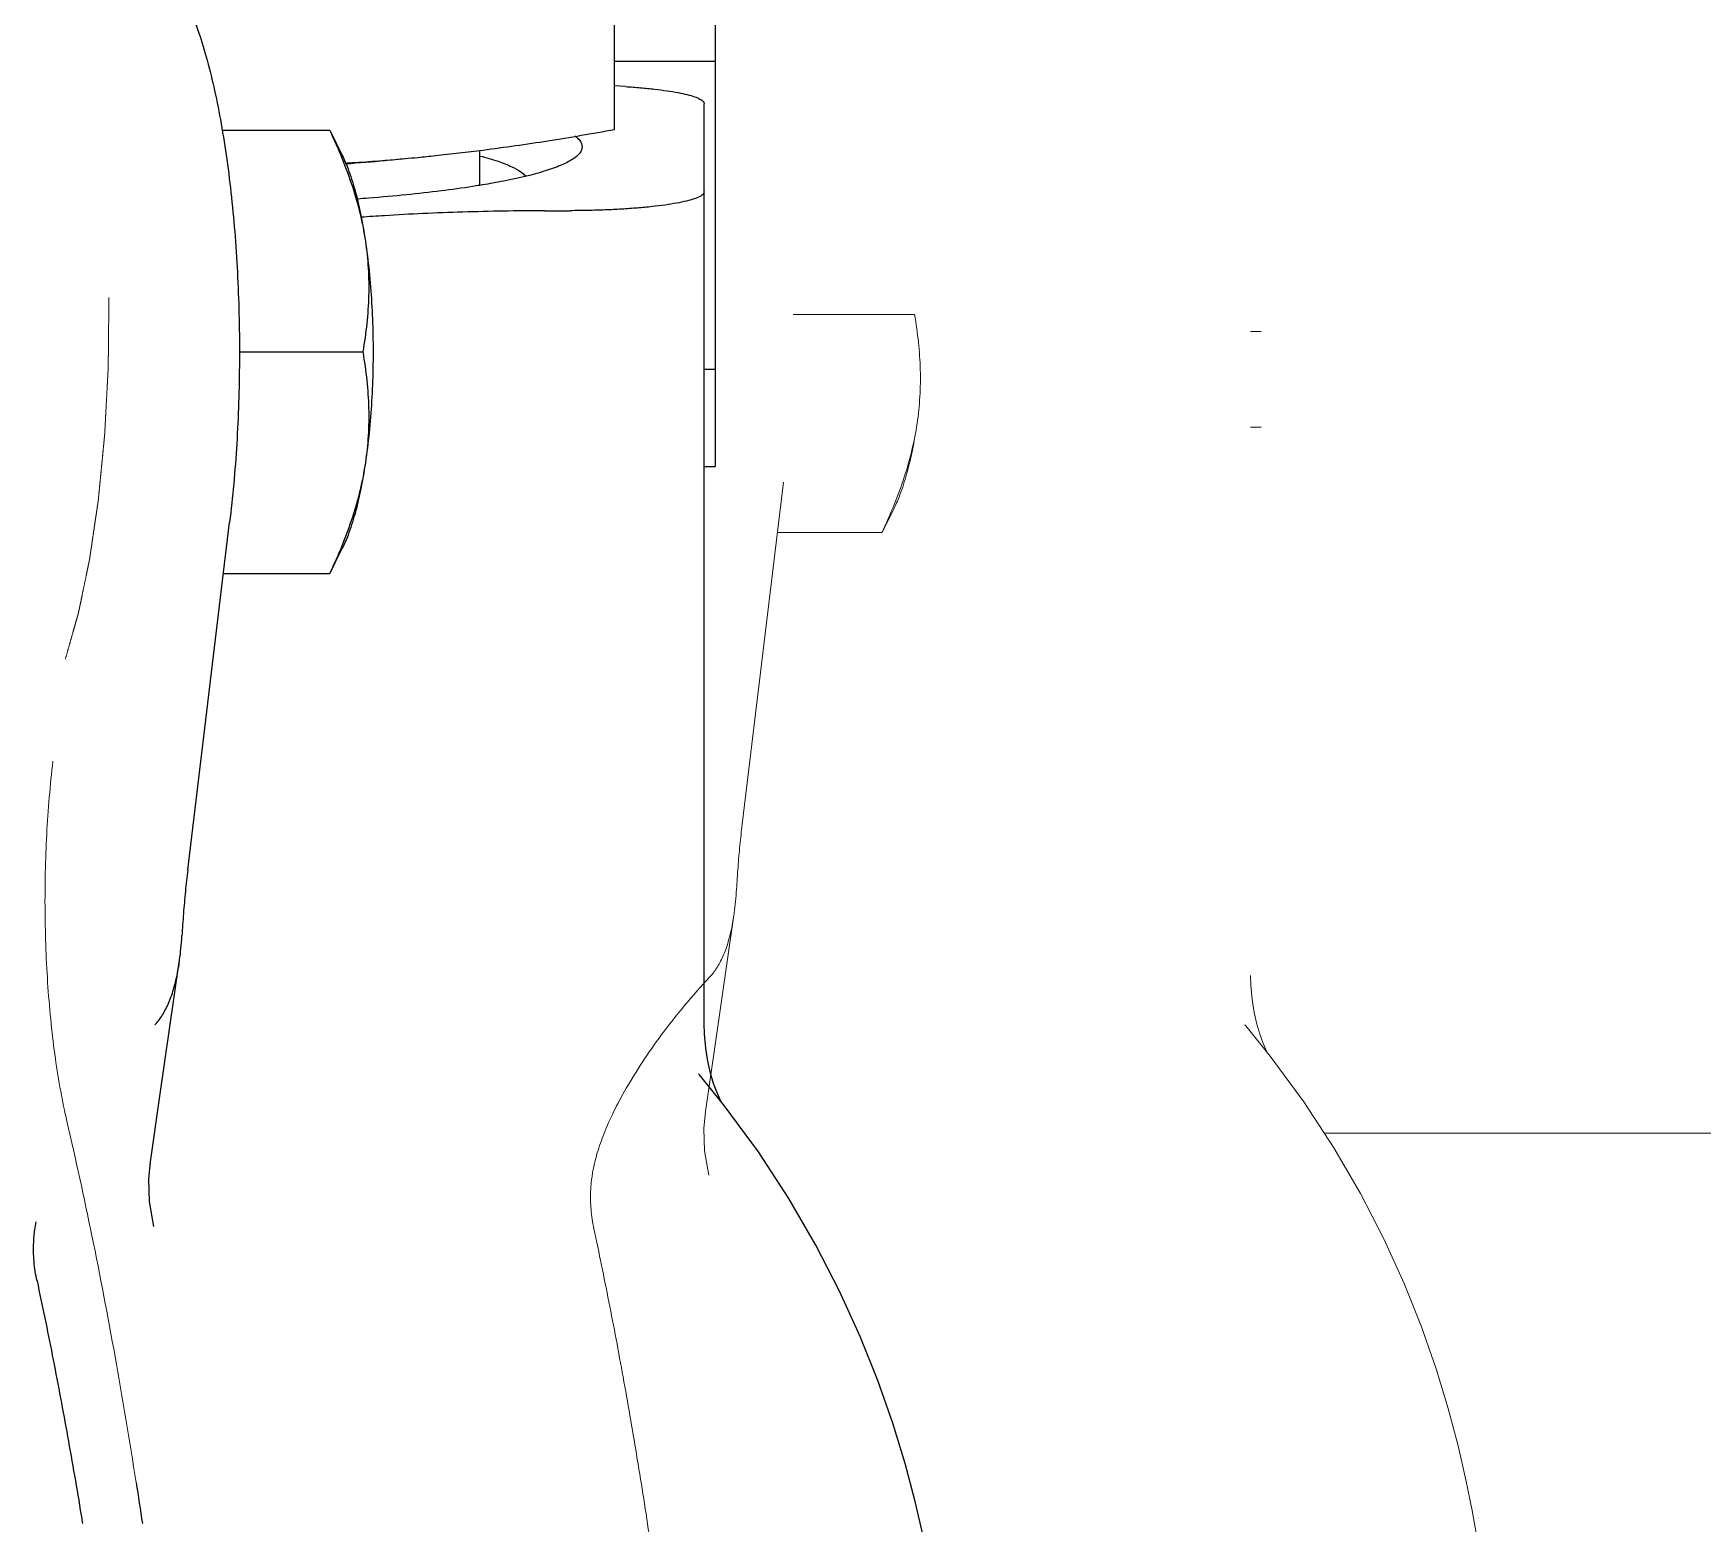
# Model space of a CAD drawing. Header units: millimetres. Extents: x 156850 to 204135, y 56350 to 74150.
# Drawn here: x 158230.41 to 158279.36, y 63001.14 to 63044.84 of the extents above; entities that cross this region are included whole.
import ezdxf

# ---------------------------------------------------------------- set-up
doc = ezdxf.new("R2010")
doc.units = ezdxf.units.MM
doc.header["$LTSCALE"] = 150
doc.linetypes.add('X-2F-PLAN$0$CENTER', pattern=[2, 1.25, -0.25, 0.25, -0.25])
doc.layers.add('-----33 Equipment', color=5, linetype='Continuous')

# ---------------------------------------------------------------- blocks, each defined once
blk = doc.blocks.new('X-2F-PLAN$0$A$C06323131')
at = {"color": 0, "linetype": 'Continuous', "start_tangent": (-0.988075, -0.153975), "end_tangent": (-0.989116, -0.147139)}
blk.add_spline([(-4.1261, 41.3632), (-4.1745, 41.3558)], degree=3, dxfattribs=at)
blk = doc.blocks.new('X-2F-PLAN$0$1')
at = {"color": 0, "linetype": 'Continuous', "lineweight": 0}
for p, q in [((3783.867, 3267.907), (3784.097, 3267.87)), ((3783.965, 3264.476), (3783.965, 3264.475)), ((3794.258, 3263.492), (3804.288, 3262.282)), ((3802.811, 3262.46), (3802.811, 3259.394)), ((3809.209, 3262.002), (3809.209, 3258.438)), ((3802.81, 3259.392), (3803.542, 3259.03)), ((3787.458, 3248.007), (3788.342, 3248.723)), ((3788.374, 3248.75), (3788.342, 3248.724)), ((3788.735, 3248.478), (3789.113, 3248.538)), ((3805.901, 3248.582), (3805.901, 3248.27)), ((3808.71, 3248.582), (3808.71, 3248.27)), ((3785.193, 3127.785), (3785.193, 3246.417))]:
    blk.add_line(p, q, dxfattribs=at)
for points in [[(3783.965, 3264.475), (3784.68, 3264.597), (3785.328, 3264.617), (3785.831, 3264.572)], [(3785.831, 3264.572), (3787.722, 3264.299), (3791.592, 3263.735)], [(3787.582, 3248.107), (3787.667, 3248.147), (3787.852, 3248.224), (3788.096, 3248.311), (3788.393, 3248.399), (3788.735, 3248.478)], [(3789.113, 3248.538), (3789.521, 3248.574), (3789.818, 3248.582)], [(3773.3, 3241.943), (3774.132, 3242.088), (3775.03, 3242.267), (3776.025, 3242.495), (3777.117, 3242.785), (3778.288, 3243.142), (3779.516, 3243.572), (3780.789, 3244.08), (3782.095, 3244.674), (3783.425, 3245.359), (3784.767, 3246.138), (3786.114, 3247.019), (3787.458, 3248.007)]]:
    blk.add_lwpolyline(points, dxfattribs=at)
for points, start_tangent, end_tangent in [([(3796.102, 3283.705), (3795.052, 3283.813), (3793.96, 3283.888), (3792.841, 3283.93), (3791.711, 3283.938), (3790.586, 3283.912), (3789.48, 3283.852), (3788.408, 3283.759), (3787.386, 3283.634), (3786.427, 3283.479), (3785.544, 3283.297)], (-0.992796, 0.11982), (-0.973903, -0.226965)), ([(3785.544, 3283.297), (3782.183, 3282.562), (3778.648, 3281.885), (3774.954, 3281.267)], (-0.973903, -0.226965), (-0.988075, -0.153975)), ([(3774.954, 3281.267), (3773.745, 3281.082)], (-0.988075, -0.153975), (-0.989116, -0.147139)), ([(3782.391, 3267.842), (3780.253, 3267.403), (3778.047, 3266.986), (3775.778, 3266.593), (3773.449, 3266.224), (3771.064, 3265.879), (3768.628, 3265.56), (3766.143, 3265.266), (3763.615, 3264.999)], (-0.977851, -0.209304), (-0.995068, -0.099192)), ([(3782.391, 3267.842), (3782.956, 3267.927), (3783.507, 3267.939)], (0.977839, 0.20936), (0.999, -0.044709)), ([(3783.507, 3267.939), (3783.694, 3267.926)], (0.998999, -0.04474), (0.996036, -0.088955)), ([(3783.694, 3267.926), (3783.803, 3267.915)], (0.996036, -0.088955), (0.993363, -0.115023)), ([(3783.803, 3267.915), (3783.867, 3267.907)], (0.993363, -0.115023), (0.991497, -0.130127)), ([(3784.097, 3267.87), (3784.614, 3267.743), (3785.186, 3267.543), (3785.816, 3267.263), (3786.51, 3266.894), (3787.27, 3266.425), (3788.085, 3265.856), (3788.93, 3265.191), (3789.781, 3264.439)], (0.982767, -0.184851), (0.727904, -0.685679)), ([(3789.781, 3264.439), (3789.898, 3264.338), (3790.036, 3264.242), (3790.195, 3264.149), (3790.378, 3264.06), (3790.586, 3263.976), (3790.819, 3263.9), (3791.074, 3263.832), (3791.353, 3263.774), (3791.592, 3263.735)], (0.727897, -0.685686), (0.989586, -0.143945)), ([(3791.592, 3263.735), (3791.656, 3263.726), (3791.989, 3263.688), (3792.352, 3263.66)], (0.989586, -0.143945), (0.998337, -0.057652)), ([(3794.258, 3263.492), (3793.639, 3263.56), (3793.003, 3263.616), (3792.352, 3263.66)], (-0.992783, 0.119924), (-0.998335, 0.057683)), ([(3806.01, 3258.364), (3805.224, 3258.518), (3804.436, 3258.741), (3803.633, 3259.034), (3802.811, 3259.394)], (-0.989019, 0.147788), (-0.904534, 0.426401)), ([(3806.01, 3258.364), (3805.222, 3258.503), (3804.52, 3258.672), (3803.923, 3258.866), (3803.542, 3259.03)], (-0.989019, 0.147788), (-0.896193, 0.443664)), ([(3809.209, 3258.438), (3808.387, 3258.324), (3807.585, 3258.27), (3806.796, 3258.283), (3806.01, 3258.364)], (-0.985438, -0.170033), (-0.989019, 0.147788))]:
    blk.add_spline(points, degree=3, dxfattribs=dict(at, start_tangent=start_tangent, end_tangent=end_tangent))
at = {"color": 0, "linetype": 'X-2F-PLAN$0$CENTER', "lineweight": 0, "start_tangent": (0.673031, -0.191426, 0.714412), "end_tangent": (0.999121, -0.010851, 0.040495)}
blk.add_spline([(3799.099, 3283.343, 683.698), (3799.352, 3283.271, 683.967), (3799.606, 3283.199, 684.236), (3799.859, 3283.127, 684.505), (3799.986, 3283.091, 684.64), (3800.112, 3283.055, 684.774), (3800.239, 3283.019, 684.909), (3800.302, 3283.001, 684.976), (3800.366, 3282.982, 685.043), (3800.398, 3282.973, 685.077), (3800.429, 3282.964, 685.11), (3800.445, 3282.96, 685.127), (3800.453, 3282.958, 685.135), (3800.463, 3282.956, 685.142), (3800.481, 3282.952, 685.156), (3800.499, 3282.948, 685.171), (3800.536, 3282.941, 685.199), (3800.573, 3282.933, 685.227), (3800.646, 3282.918, 685.284), (3800.72, 3282.903, 685.341), (3800.793, 3282.887, 685.398), (3800.94, 3282.857, 685.512), (3801.234, 3282.796, 685.739), (3801.528, 3282.735, 685.966), (3801.675, 3282.705, 686.08), (3801.748, 3282.689, 686.137), (3801.821, 3282.674, 686.194), (3801.895, 3282.659, 686.251), (3801.932, 3282.651, 686.279), (3801.968, 3282.644, 686.307), (3801.987, 3282.64, 686.322), (3802.005, 3282.636, 686.336), (3802.014, 3282.634, 686.343), (3802.024, 3282.633, 686.349), (3802.045, 3282.63, 686.36), (3802.085, 3282.624, 686.383), (3802.126, 3282.617, 686.405), (3802.208, 3282.605, 686.45), (3802.29, 3282.593, 686.495), (3802.453, 3282.569, 686.585), (3802.617, 3282.545, 686.676), (3802.78, 3282.521, 686.766), (3802.944, 3282.497, 686.856), (3803.107, 3282.473, 686.946), (3803.271, 3282.449, 687.036), (3803.434, 3282.424, 687.126), (3803.516, 3282.412, 687.171), (3803.598, 3282.4, 687.216), (3803.639, 3282.394, 687.239), (3803.68, 3282.388, 687.261), (3803.72, 3282.382, 687.284), (3803.741, 3282.379, 687.295), (3803.751, 3282.378, 687.301), (3803.761, 3282.376, 687.306), (3803.773, 3282.375, 687.31), (3803.784, 3282.374, 687.314), (3803.806, 3282.372, 687.322), (3803.851, 3282.367, 687.339), (3803.896, 3282.363, 687.355), (3803.941, 3282.359, 687.372), (3804.032, 3282.35, 687.404), (3804.122, 3282.341, 687.437), (3804.302, 3282.324, 687.502), (3804.482, 3282.306, 687.568), (3804.662, 3282.289, 687.633), (3804.842, 3282.271, 687.698), (3805.022, 3282.253, 687.764), (3805.202, 3282.236, 687.829), (3805.382, 3282.218, 687.895), (3805.472, 3282.21, 687.927), (3805.562, 3282.201, 687.96), (3805.607, 3282.197, 687.976), (3805.652, 3282.192, 687.993), (3805.675, 3282.19, 688.001), (3805.686, 3282.189, 688.004), (3805.698, 3282.188, 688.007), (3805.721, 3282.187, 688.011), (3805.744, 3282.186, 688.016), (3805.79, 3282.184, 688.025), (3805.836, 3282.181, 688.034), (3805.928, 3282.176, 688.052), (3806.021, 3282.171, 688.07), (3806.113, 3282.167, 688.088), (3806.297, 3282.157, 688.124), (3806.666, 3282.137, 688.197), (3807.035, 3282.118, 688.269), (3807.22, 3282.108, 688.306), (3807.312, 3282.103, 688.324), (3807.404, 3282.099, 688.342), (3807.496, 3282.094, 688.36), (3807.542, 3282.091, 688.369), (3807.589, 3282.089, 688.378), (3807.612, 3282.088, 688.383), (3807.635, 3282.086, 688.387), (3807.646, 3282.086, 688.389), (3807.658, 3282.086, 688.391), (3807.682, 3282.085, 688.391), (3807.73, 3282.085, 688.393), (3807.778, 3282.084, 688.395), (3807.874, 3282.083, 688.399), (3807.97, 3282.082, 688.403), (3808.162, 3282.08, 688.411), (3808.354, 3282.078, 688.419), (3808.546, 3282.076, 688.427), (3808.93, 3282.072, 688.442), (3809.315, 3282.068, 688.458), (3809.699, 3282.063, 688.473)], degree=3, dxfattribs=at)
blk.add_spline([(3799.099, 3283.343, 683.698), (3799.352, 3283.271, 683.967), (3799.606, 3283.199, 684.236), (3799.859, 3283.127, 684.505), (3799.986, 3283.091, 684.64), (3800.112, 3283.055, 684.774), (3800.239, 3283.019, 684.909), (3800.302, 3283.001, 684.976), (3800.366, 3282.982, 685.043), (3800.398, 3282.973, 685.077), (3800.429, 3282.964, 685.11), (3800.445, 3282.96, 685.127), (3800.453, 3282.958, 685.135), (3800.463, 3282.956, 685.142), (3800.481, 3282.952, 685.156), (3800.499, 3282.948, 685.171), (3800.536, 3282.941, 685.199), (3800.573, 3282.933, 685.227), (3800.646, 3282.918, 685.284), (3800.72, 3282.903, 685.341), (3800.793, 3282.887, 685.398), (3800.94, 3282.857, 685.512), (3801.234, 3282.796, 685.739), (3801.528, 3282.735, 685.966), (3801.675, 3282.705, 686.08), (3801.748, 3282.689, 686.137), (3801.821, 3282.674, 686.194), (3801.895, 3282.659, 686.251), (3801.932, 3282.651, 686.279), (3801.968, 3282.644, 686.307), (3801.987, 3282.64, 686.322), (3802.005, 3282.636, 686.336), (3802.014, 3282.634, 686.343), (3802.024, 3282.633, 686.349), (3802.045, 3282.63, 686.36), (3802.085, 3282.624, 686.383), (3802.126, 3282.617, 686.405), (3802.208, 3282.605, 686.45), (3802.29, 3282.593, 686.495), (3802.453, 3282.569, 686.585), (3802.617, 3282.545, 686.676), (3802.78, 3282.521, 686.766), (3802.944, 3282.497, 686.856), (3803.107, 3282.473, 686.946), (3803.271, 3282.449, 687.036), (3803.434, 3282.424, 687.126), (3803.516, 3282.412, 687.171), (3803.598, 3282.4, 687.216), (3803.639, 3282.394, 687.239), (3803.68, 3282.388, 687.261), (3803.72, 3282.382, 687.284), (3803.741, 3282.379, 687.295), (3803.751, 3282.378, 687.301), (3803.761, 3282.376, 687.306), (3803.773, 3282.375, 687.31), (3803.784, 3282.374, 687.314), (3803.806, 3282.372, 687.322), (3803.851, 3282.367, 687.339), (3803.896, 3282.363, 687.355), (3803.941, 3282.359, 687.372), (3804.032, 3282.35, 687.404), (3804.122, 3282.341, 687.437), (3804.302, 3282.324, 687.502), (3804.482, 3282.306, 687.568), (3804.662, 3282.289, 687.633), (3804.842, 3282.271, 687.698), (3805.022, 3282.253, 687.764), (3805.202, 3282.236, 687.829), (3805.382, 3282.218, 687.895), (3805.472, 3282.21, 687.927), (3805.562, 3282.201, 687.96), (3805.607, 3282.197, 687.976), (3805.652, 3282.192, 687.993), (3805.675, 3282.19, 688.001), (3805.686, 3282.189, 688.004), (3805.698, 3282.188, 688.007), (3805.721, 3282.187, 688.011), (3805.744, 3282.186, 688.016), (3805.79, 3282.184, 688.025), (3805.836, 3282.181, 688.034), (3805.928, 3282.176, 688.052), (3806.021, 3282.171, 688.07), (3806.113, 3282.167, 688.088), (3806.297, 3282.157, 688.124), (3806.666, 3282.137, 688.197), (3807.035, 3282.118, 688.269), (3807.22, 3282.108, 688.306), (3807.312, 3282.103, 688.324), (3807.404, 3282.099, 688.342), (3807.496, 3282.094, 688.36), (3807.542, 3282.091, 688.369), (3807.589, 3282.089, 688.378), (3807.612, 3282.088, 688.383), (3807.635, 3282.086, 688.387), (3807.646, 3282.086, 688.389), (3807.658, 3282.086, 688.391), (3807.682, 3282.085, 688.391), (3807.73, 3282.085, 688.393), (3807.778, 3282.084, 688.395), (3807.874, 3282.083, 688.399), (3807.97, 3282.082, 688.403), (3808.162, 3282.08, 688.411), (3808.354, 3282.078, 688.419), (3808.546, 3282.076, 688.427), (3808.93, 3282.072, 688.442), (3809.315, 3282.068, 688.458), (3809.699, 3282.063, 688.473)], degree=3, dxfattribs=at)
blk = doc.blocks.new('X-2F-PLAN$0$A$C73FA2420')
at = {"color": 0, "linetype": 'Continuous'}
for p, q in [((3255.486, 1207.829), (3255.72, 1207.791)), ((3266.044, 1203.343), (3276.234, 1202.114)), ((3274.734, 1202.295), (3274.734, 1199.18)), ((3287.734, 1202.333), (3287.734, 1199.18)), ((3281.234, 1201.83), (3281.234, 1198.209)), ((3274.733, 1199.177), (3275.476, 1198.81)), ((3287.735, 1199.177), (3286.992, 1198.81)), ((3286.122, 1194.778), (3287.145, 1194.778)), ((3286.416, 1193.457), (3286.387, 1193.428)), ((3285.375, 1192.881), (3285.377, 1192.125)), ((3287.759, 1190.828), (3298.852, 1190.828)), ((3289.016, 1190.504), (3289.037, 1190.828)), ((3289.763, 1190.828), (3289.763, 1187.878)), ((3259.135, 1187.61), (3260.033, 1188.338)), ((3260.065, 1188.365), (3260.034, 1188.338)), ((3260.433, 1188.089), (3260.816, 1188.15)), ((3261.532, 1188.195), (3288.511, 1188.195)), ((3277.873, 1188.195), (3277.873, 1187.878)), ((3280.727, 1188.195), (3280.727, 1187.878)), ((3295.944, 1187.878), (3277.873, 1187.878))]:
    blk.add_line(p, q, dxfattribs=at)
for points in [[(3255.586, 1204.342), (3256.313, 1204.466), (3256.97, 1204.486), (3257.482, 1204.44)], [(3257.482, 1204.44), (3259.403, 1204.163), (3263.335, 1203.59)], [(3259.261, 1187.712), (3259.347, 1187.753), (3259.535, 1187.831), (3259.783, 1187.92), (3260.085, 1188.009), (3260.433, 1188.089)], [(3260.816, 1188.15), (3261.231, 1188.187), (3261.532, 1188.195)], [(3246.508, 1181.778), (3247.519, 1182.01), (3248.629, 1182.304), (3249.818, 1182.667), (3251.066, 1183.104), (3252.359, 1183.621), (3253.686, 1184.225), (3255.037, 1184.92), (3256.401, 1185.712), (3257.77, 1186.606), (3259.135, 1187.61)]]:
    blk.add_lwpolyline(points, dxfattribs=at)
blk.add_open_spline([(3253.987, 1207.763), (3253.264, 1207.608), (3251.795, 1207.306), (3249.555, 1206.884), (3247.905, 1206.598), (3247.003, 1206.45), (3246.871, 1206.428)], degree=3, knots=[0, 0, 0, 0, 2.217887, 4.498637, 6.838454, 7.240676, 7.240676, 7.240676, 7.240676], dxfattribs=at)
for points, start_tangent, end_tangent in [([(3253.987, 1207.763), (3254.56, 1207.849), (3255.121, 1207.861)], (0.977839, 0.20936), (0.999, -0.044709)), ([(3255.121, 1207.861), (3255.31, 1207.848)], (0.998999, -0.04474), (0.996036, -0.088955)), ([(3255.31, 1207.848), (3255.422, 1207.837)], (0.996036, -0.088955), (0.993363, -0.115023)), ([(3255.422, 1207.837), (3255.486, 1207.829)], (0.993363, -0.115023), (0.991497, -0.130127)), ([(3261.495, 1204.305), (3261.614, 1204.203), (3261.754, 1204.105), (3261.916, 1204.011), (3262.102, 1203.92), (3262.313, 1203.835), (3262.549, 1203.758), (3262.809, 1203.689), (3263.092, 1203.63), (3263.335, 1203.59)], (0.727897, -0.685686), (0.989586, -0.143945)), ([(3292.929, 1204.459), (3292.699, 1204.148), (3292.344, 1203.843), (3291.87, 1203.551), (3291.284, 1203.275), (3290.587, 1203.014), (3289.788, 1202.773), (3288.899, 1202.556), (3287.928, 1202.364), (3286.88, 1202.198), (3285.77, 1202.061), (3284.615, 1201.955), (3283.42, 1201.88), (3282.198, 1201.837), (3280.968, 1201.828), (3279.748, 1201.851), (3278.54, 1201.907), (3277.362, 1201.995), (3276.234, 1202.114)], (-0.468618, -0.883401), (-0.992806, 0.119735)), ([(3263.335, 1203.59), (3263.401, 1203.581), (3263.738, 1203.542), (3264.107, 1203.514)], (0.989586, -0.143945), (0.998337, -0.057652)), ([(3266.044, 1203.343), (3265.415, 1203.412), (3264.768, 1203.469), (3264.107, 1203.514)], (-0.992783, 0.119924), (-0.998335, 0.057683)), ([(3277.984, 1198.134), (3277.185, 1198.289), (3276.384, 1198.516), (3275.569, 1198.814), (3274.734, 1199.18)], (-0.989019, 0.147788), (-0.904534, 0.426401)), ([(3287.734, 1199.18), (3286.899, 1198.814), (3286.083, 1198.516), (3285.283, 1198.289), (3284.484, 1198.134)], (-0.904534, -0.426401), (-0.989019, -0.147788)), ([(3277.984, 1198.134), (3277.183, 1198.275), (3276.47, 1198.446), (3275.864, 1198.643), (3275.476, 1198.81)], (-0.989019, 0.147788), (-0.896193, 0.443664)), ([(3286.992, 1198.81), (3286.604, 1198.643), (3285.999, 1198.446), (3285.286, 1198.275), (3284.484, 1198.134)], (-0.896193, -0.443664), (-0.989019, -0.147788)), ([(3286.12, 1194.777), (3286.086, 1194.988), (3285.957, 1195.913), (3285.843, 1196.93), (3285.744, 1198.028), (3285.716, 1198.379)], (-0.160609, 0.987018), (-0.074296, 0.997236)), ([(3286.899, 1196.971), (3286.84, 1197.555), (3286.745, 1198.707)], (-0.105807, 0.994387), (-0.071773, 0.997421)), ([(3286.773, 1198.717), (3286.786, 1198.514), (3286.905, 1196.972)], (0.060178, -0.998188), (0.09, -0.995942)), ([(3281.234, 1198.209), (3280.399, 1198.092), (3279.583, 1198.038), (3278.783, 1198.051), (3277.984, 1198.134)], (-0.985438, -0.170033), (-0.989019, 0.147788)), ([(3284.484, 1198.134), (3283.609, 1198.024), (3282.681, 1197.95), (3281.72, 1197.913), (3280.749, 1197.913), (3279.788, 1197.95), (3278.859, 1198.024), (3277.984, 1198.134)], (-0.989019, -0.147788), (-0.989019, 0.147788)), ([(3284.484, 1198.134), (3283.685, 1198.051), (3282.884, 1198.038), (3282.069, 1198.092), (3281.234, 1198.209)], (-0.989019, -0.147788), (-0.985438, 0.170033)), ([(3285.375, 1192.881), (3285.364, 1194.087), (3285.335, 1195.278), (3285.291, 1196.443), (3285.23, 1197.569), (3285.183, 1198.257)], (-0.002429, 0.999997), (-0.072996, 0.997332)), ([(3286.905, 1196.972), (3286.94, 1196.595), (3286.992, 1196.082)], (0.09, -0.995942), (0.105048, -0.994467)), ([(3286.992, 1196.082), (3287.156, 1194.685), (3287.428, 1192.779), (3287.759, 1190.828)], (0.105048, -0.994467), (0.178262, -0.983983)), ([(3286.381, 1193.448), (3286.228, 1194.165), (3286.12, 1194.777)], (-0.234797, 0.972044), (-0.160609, 0.987018)), ([(3286.98, 1194.778), (3286.978, 1194.77), (3286.825, 1194.244), (3286.664, 1193.838), (3286.508, 1193.567), (3286.416, 1193.458)], (-0.245104, -0.969497), (-0.699403, -0.714728)), ([(3286.386, 1193.428), (3286.381, 1193.448)], (-0.236426, 0.97165), (-0.234797, 0.972044)), ([(3287.25, 1191.778), (3287.068, 1191.846), (3286.889, 1192.051), (3286.713, 1192.389), (3286.543, 1192.858), (3286.386, 1193.428)], (-1, 0), (-0.236426, 0.97165)), ([(3285.934, 1188.195), (3285.862, 1188.228), (3285.791, 1188.328), (3285.723, 1188.492), (3285.658, 1188.719), (3285.598, 1189.004), (3285.543, 1189.342), (3285.495, 1189.727), (3285.455, 1190.154), (3285.422, 1190.616), (3285.398, 1191.103), (3285.383, 1191.609), (3285.377, 1192.125)], (-1, 0), (-0.002429, 0.999997)), ([(3287.569, 1191.988), (3287.432, 1191.846), (3287.25, 1191.778)], (-0.588989, -0.808141), (-1, 0)), ([(3289.016, 1190.504), (3288.982, 1190.062), (3288.941, 1189.653), (3288.893, 1189.285), (3288.839, 1188.963), (3288.78, 1188.692), (3288.717, 1188.477), (3288.65, 1188.321), (3288.581, 1188.226), (3288.511, 1188.195)], (-0.064761, -0.997901), (-1, 0))]:
    blk.add_spline(points, degree=3, dxfattribs=dict(at, start_tangent=start_tangent, end_tangent=end_tangent))
at = {"color": 0, "xscale": 25, "yscale": 25, "zscale": 25}
blk.add_blockref('X-2F-PLAN$0$A$C06323131', (3351.234, 170.778), dxfattribs=at)
at = {"color": 0}
blk.add_blockref('X-2F-PLAN$0$1', (-526.873, -2076.41), dxfattribs=at)
blk = doc.blocks.new('X-2F-PLAN$0$zw$C47F')
at = {"layer": '-----33 Equipment'}
blk.add_blockref('X-2F-PLAN$0$A$C73FA2420', (2898.049, 848.019), dxfattribs=at)

msp = doc.modelspace()

# ---------------------------------------------------------------- block references
at = {"layer": '-----33 Equipment', "rotation": 90.00000000000001}
msp.add_blockref('X-2F-PLAN$0$zw$C47F', (160286.297, 56856.216), dxfattribs=at)

doc.saveas('drawing.dxf')
